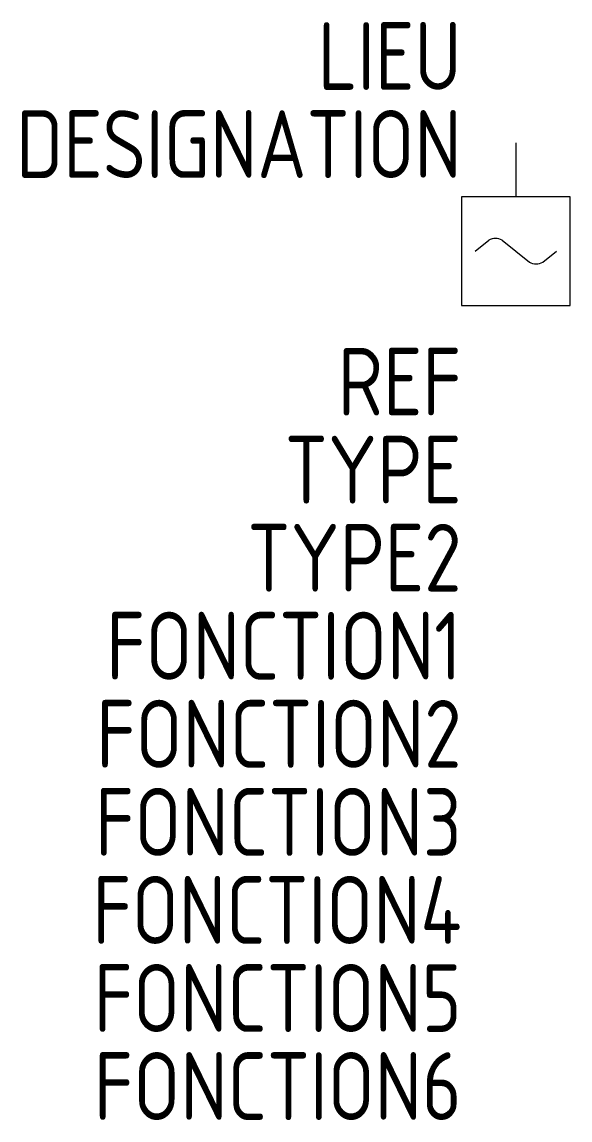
# Model space of a CAD drawing. Header units: millimetres. Extents: x -18.2 to 2, y -36.1 to 4.5.
import ezdxf
from ezdxf.enums import TextEntityAlignment as Align

# ---------------------------------------------------------------- set-up
doc = ezdxf.new("R2010")
doc.units = ezdxf.units.MM
for name, color, linetype in [('SYMB_FIL', 3, 'Continuous'), ('SYMB_TXT_NOM', 3, 'Continuous'), ('SYMBOLE', 3, 'Continuous')]:
    doc.layers.add(name, color=color, linetype=linetype)
doc.styles.add('NET2_5', font='isocp.shx', dxfattribs={"width": 0.9, "height": 2.5})

msp = doc.modelspace()

# ---------------------------------------------------------------- linework, layer by layer
at = {"layer": 'SYMB_FIL'}
for p, q in [((-1.5, -4), (-1, -3.6)), ((-0.5, -3.6), (0.5, -4.4)), ((1, -4.4), (1.5, -4))]:
    msp.add_line(p, q, dxfattribs=at)
for centre, start, end in [((-0.75, -4.033), 60, 120), ((0.75, -3.967), 240, 300)]:
    msp.add_arc(centre, 0.5, start, end, dxfattribs=at)
at = {"layer": 'SYMBOLE'}
msp.add_line((0, 0), (0, -2), dxfattribs=at)
msp.add_lwpolyline([(-2, -6), (2, -6), (2, -2), (-2, -2)], close=True, dxfattribs=at)

# ---------------------------------------------------------------- texts
at = {"layer": 'SYMB_TXT_NOM', "style": 'NET2_5', "width": 0.9, "flags": 8}
for tag, p in [('LIEU', (-2, 1.95)), ('DESIGNATION', (-2, -1.3)), ('REF', (-2, -10.064)), ('TYPE', (-2, -13.314)), ('TYPE2', (-2, -16.564)), ('FONCTION1', (-2, -19.814)), ('FONCTION2', (-2, -23.064)), ('FONCTION3', (-2, -26.314)), ('FONCTION4', (-2, -29.564)), ('FONCTION5', (-2, -32.814)), ('FONCTION6', (-2, -36.064))]:
    msp.add_attdef(tag, text='', height=2.5, dxfattribs=at).set_placement(p, align=Align.RIGHT)

doc.saveas('drawing.dxf')
